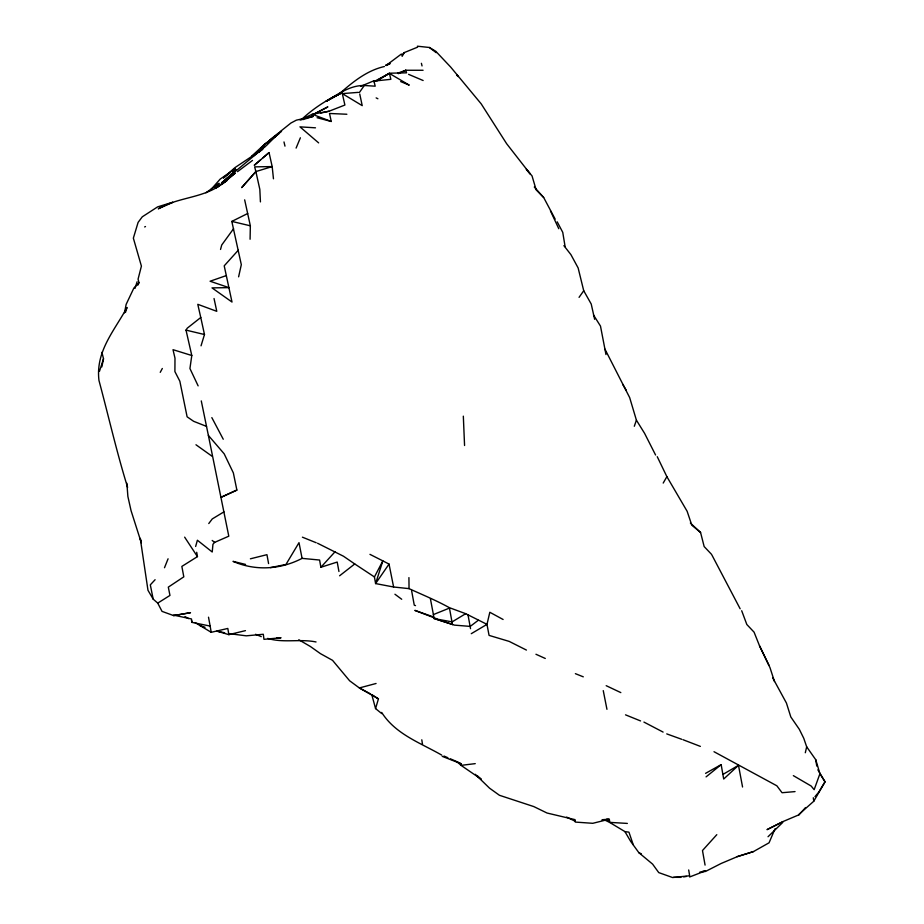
<?xml version="1.0" encoding="UTF-8"?>
<svg xmlns="http://www.w3.org/2000/svg" width="924" height="924" viewBox="0 0 924 924"><rect width="100%" height="100%" fill="white"/><g stroke="black" fill="none" stroke-linecap="round" stroke-linejoin="round"><path stroke-width="1.39" d="M250.081 239.247L250.346 225.803L244.664 199.85M214.045 298.533L216.782 311.33L197.782 304.308L200.762 317.498L187.26 328.17L186.013 330.122L191.788 355.509L189.94 368.526L198.129 385.874M125.468 312.428L127.038 307.473C114.218 330.908 95.426 351.432 98.972 380.48C108.524 416.123 116.678 452.125 127.616 487.375M124.497 312.82L126.149 304.366L133.853 288.092L138.993 282.675L138.069 279.163L141.407 266.112L133.356 238.149L138.103 222.384L142.284 216.817L157.611 206.884L172.603 202.264M101.813 366.92L103.511 358.789L101.906 352.298M238.611 276.83L241.314 264.668L231.82 221.413L247.701 213.502M805.312 752.748L806.675 746.811L803.753 738.276L799.341 729.336L790.817 716.966L786.439 703.06L772.741 677.893M220.536 249.457L221.725 245.01L233.576 228.702M195.645 546.465L197.389 540.228L212.231 552.009L212.947 544.271L214.645 542.376L228.794 536.186L212.682 456.675M375.56 708.592L378.436 698.867L371.76 694.571L375.56 708.592L381.762 713.605M201.039 345.819L204.481 334.523L200.762 317.498M135.02 288.369L137.099 281.774M99.503 371.229L103.511 358.789M634.303 426.264L636.405 420.177L629.671 397.609L604.931 349.11M806.675 746.811L815.776 759.771L819.923 773.723L814.159 789.685L811.156 786.024L793.346 775.64M164.495 567.729L168.076 558.801M296.096 148.094L300.381 137.792M775.063 828.712L769.057 842.804L753.487 851.57L737.156 856.721L721.17 863.466L705.543 871.436L699.884 872.06M137.838 285.158L138.993 282.675M393.612 587.006L375.594 583.575L374.439 576.946L382.848 560.88L389.027 564.09L393.612 587.006L409.043 588.634C422.487 594.767 436.243 600.404 449.364 607.669L465.696 613.686L486.983 624.358L489.062 635.389L509.205 641.406L526.426 650.069M160.233 372.349L162.324 368.48M663.201 483.067L666.874 476.657L657.241 456.687M402.113 56.352L404.296 52.576L417.66 47.136M798.879 814.414L813.767 801.247L825.028 781.819L817.867 769.819M389.027 564.09L375.594 583.575L382.848 560.88L369.958 554.354M359.413 92.458L364.31 85.493L375.19 86.186L373.954 81.093L390.864 79.314L389.397 73.412L373.839 81.705M579.059 297.355L583.725 290.748L578.135 267.948L570.905 254.62L563.894 245.657M208.766 523.55L212.266 518.93L223.943 511.861M814.98 796.638L818.699 792.249L825.028 781.819L819.923 773.723M261.053 148.221L264.229 144.721L281.462 131.208M261.446 147.909L264.264 144.71L278.829 133.761L264.426 144.456L251.536 156.272M273.458 178.794L272.187 166.586L254.643 166.863L255.879 171.564L241.765 187.526L255.879 171.564L272.187 166.586L269.046 152.576L254.239 165.304L260.58 159.852M798.775 815.084L805.509 807.576M266.909 143.543L271.182 138.796L278.979 132.629M238.277 250.219L224.209 265.835L232.005 302.044L212.012 287.884L228.979 287.641L210.095 281.231L226.38 275.56M716.805 834.672L702.483 850.53L705.07 865.095M245.565 564.425L233.01 561.365C255.509 571.136 280.457 569.623 302.079 558.373L319.6 560.036L320.882 567.267L335.169 551.628M210.822 189.709L220.166 179.117L235.412 168.607L232.167 171.183M155.093 579.718L150.312 584.857L153.188 599.145L157.738 603.118L162.023 611.376L173.654 615.603L190.448 612.681L173.654 615.603M401.79 55.07L404.296 52.576M768.029 836.74L782.686 822.487M271.725 139.501L281.497 131.231M742.561 787.005L738.484 765.326L723.7 779.024L721.159 764.645L705.578 773.342M223.481 177.731L234.962 167.625L263.213 148.764M301.12 119.912C312.67 108.916 326.137 100.173 340.529 93.359L326.195 101.213C337.999 94.271 349.907 85.227 364.31 85.493M214.761 187.064L219.103 183.31L205.913 192.793M262.705 158.027L269.046 152.576M256.629 153.569L265.061 146.339L253.453 156.087M339.374 93.798C352.598 82.132 366.816 70.49 384.419 66.516M222.257 184.119L235.331 173.054L217.648 186.891M706.075 776.876L721.159 764.645M223.516 178.032L230.007 172.892M401.386 54.031L386.001 65.546L389.963 63.814M339.605 575.791L354.747 563.963L374.439 576.946M478.286 620.27L470.235 626.403L454.4 625.121L433.714 618.375L452.413 624.439M258.974 152.137L262.231 149.653M230.064 176.426L221.494 182.917L266.562 145.403L281.023 130.942L290.921 123.031L296.327 120.166L312.959 116.482L312.254 114.264L300.046 119.935M252.483 160.43L237.514 171.668M215.927 188.092L227.119 180.376L222.384 183.657M157.738 603.118L169.958 595.426L168.318 587.133L183.807 576.83L181.855 566.412L197.447 556.618L196.708 552.286M465.696 613.686L452.113 621.887L438.057 619.299L414.853 610.383L433.668 617.013M471.286 633.679L486.983 624.358L489.824 612.266L503.106 619.484M722.972 774.404L738.484 765.326M222.545 183.564C203.603 198.371 178.367 196.858 158.258 208.824L172.649 202.425M312.023 115.292L327.87 106.884L312.15 114.946M782.778 821.794L767.012 829.648L782.663 821.702L798.729 814.899M144.652 226.946L145.495 226.542M236.763 490.009L221.009 497.331L236.914 490.182L236.729 489.327L233.356 472.903L224.185 453.834L208.385 435.447L201.282 400.901M398.325 73.666L405.763 70.305M360.545 86.382L373.827 80.827M433.806 617.29L433.402 614.576L449.457 608.096L452.471 624.624M689.627 876.98L705.543 870.824L702.714 871.24M385.805 65.061L389.824 63.456M320.57 113.098L328.99 111.25L344.895 105.036L342.307 93.613L358.327 92.365M397.69 73.227L405.775 70.259L423.077 70.27M320.882 567.267L337.202 562.058L338.946 571.506M302.76 119.646L312.959 116.482M737.086 856.652L753.487 851.57M376.068 683.483L359.355 687.941L349.63 680.78L332.524 660.314L320.443 653.638L310.429 646.523L298.798 639.755M250.404 558.812L266.944 554.677L268.584 563.582M224.648 632.755L216.886 631.138L228.875 634.649L245.449 630.642M195.022 622.557L211.215 632.305L227.812 628.447L228.875 634.649M270.42 567.613L285.943 564.472L299.006 542.665L302.079 558.373M328.99 111.25L312.254 114.264L331.254 121.483L329.498 113.467L346.87 114.253M680.919 877.35L673.504 877.315M683.691 876.888L686.451 876.437M475.248 763.64L461.041 765.361L456.976 761.688L450.473 758.858M795.044 791.602L782.051 792.723L776.865 785.804L714.009 751.709M602.182 819.715L609.355 819.184L592.792 823.307L575.306 822.083L575.028 819.646L547.043 813.028L533.795 806.583L499.445 795.287L489.524 788.149L475.271 774.3M602.229 820.177L609.447 819.969L609.655 822.141M277.004 637.699L281.058 637.768L263.964 639.327L263.294 634.268L246.258 635.827L229.822 633.737M604.631 819.981L609.551 822.36L627.35 823.423M315.488 127.824L299.954 126.854L318.641 142.885M316.043 641.961C300.023 638.669 283.391 643.231 267.683 638.403M417.394 46.2L429.36 47.482L435.735 51.247L450.693 67.094L481.196 103.858L506.629 143.694L530.249 173.978L526.495 169.739M609.551 822.36L624.924 831.6L628.944 832.154L633.217 844.709M191.464 620.362L191.949 622.372L210.141 626.079L211.215 632.305M173.481 615.095L191.476 618.976L191.949 622.372M231.82 221.413L250.346 225.803M186.013 330.122L204.481 334.523M317.094 117.718L331.254 121.483M191.788 355.509L173.007 349.676L174.983 358.154L174.902 371.587L179.845 381.208L187.11 416.805L193.636 421.309L206.537 426.391M415.523 605.601L414.275 605.208L411.573 590.482M606.756 819.08L609.447 819.969M199.769 625.479L205.07 627.269M575.086 821.193L566.643 817.105M666.747 733.887L681.739 739.304M261.273 636.648L255.544 634.291M683.032 739.72L700.357 746.384M442.215 756.352L460.937 763.686L461.041 765.361L481.161 779.175L477.177 775.571M575.386 673.665L583.287 676.83M302.414 537.179L316.216 542.746M625.525 714.841L640.551 720.928M400.681 81.589L409.251 85.135L389.397 73.412L376.738 80.792L389.223 73.215L406.56 72.834L405.775 70.259M408.581 74.336L423.134 80.515M443.959 756.028L447.863 757.726M624.924 831.6L630.642 841.337L638.877 852.702L641.325 853.799M535.955 654.261L545.287 658.466M317.556 543.243L343.509 556.248L354.747 563.963M606.19 685.689L620.824 692.607M441.718 755.104C420.339 742.815 395.518 734.28 381.681 712.427M643.936 722.083L663.097 732.085M456.976 761.688L460.937 763.686M376.16 97.886L377.893 98.764M370.512 693.901L359.355 687.941L378.436 698.867M185.019 616.597L188.6 618.606M342.307 93.613L362.22 105.636L359.748 94.005M195.98 444.767L212.116 456.283M394.941 594.236L401.709 599.26M429.36 47.482L436.163 52.645M212.185 540.459L214.645 542.376M638.877 852.702L652.61 864.125L658.743 872.602L672.614 877.534L689.662 875.779L688.68 869.969M711.411 554.215L704.157 546.558L700.577 532.49L691.799 525.132L687.133 511.284L666.874 476.657M690.378 523.042L700.577 532.49M555.151 219.08L543.659 197.482L536.151 189.87L532.039 175.907L526.345 169.231M534.291 187.052L543.659 197.482M184.65 537.156L197.447 556.618M593.52 315.026L600.485 326.08L605.971 354.55M636.405 420.177L644.571 433.321L655.59 455.024M622.661 384.245L626.345 390.436M153.188 599.145L147.979 590.297L140.263 538.334L141.337 542.885L131.046 510.614L127.882 496.465L126.865 483.217M583.725 290.748L591.221 304.019L594.64 319.3M740.136 608.766L711.757 554.735M557.195 221.829L562.751 232.34L565.107 246.65M211.839 417.613L223.25 439.235M774.485 681.542L769.992 667.659L759.54 645.853L754.076 632.166L746.823 624.497L741.695 610.741M759.54 645.853L768.86 665.014M550.473 210.891L558.766 228.713M421.402 63.306L422.037 65.939M283.991 141.95L284.973 146.131M255.879 171.564L259.829 189.408L260.429 201.894M208.385 435.447L212.555 456.098M603.256 690.621L606.952 709.32M430.411 598.775L433.402 614.576M468.018 614.957L470.535 628.678M208.512 617.197L210.141 626.079M813.305 797.747L813.767 801.247M815.776 759.771L816.758 766.088M421.794 739.801L422.487 744.224M464.564 445.507L463.328 416.158M408.928 577.615L409.043 588.634M227.189 178.182L221.714 183.322L236.405 169.843L227.189 178.182M332.883 97.54L326.195 101.213L342.03 92.585L332.883 97.54M458.131 76.542L456.756 74.994L458.073 76.473"/></g></svg>
